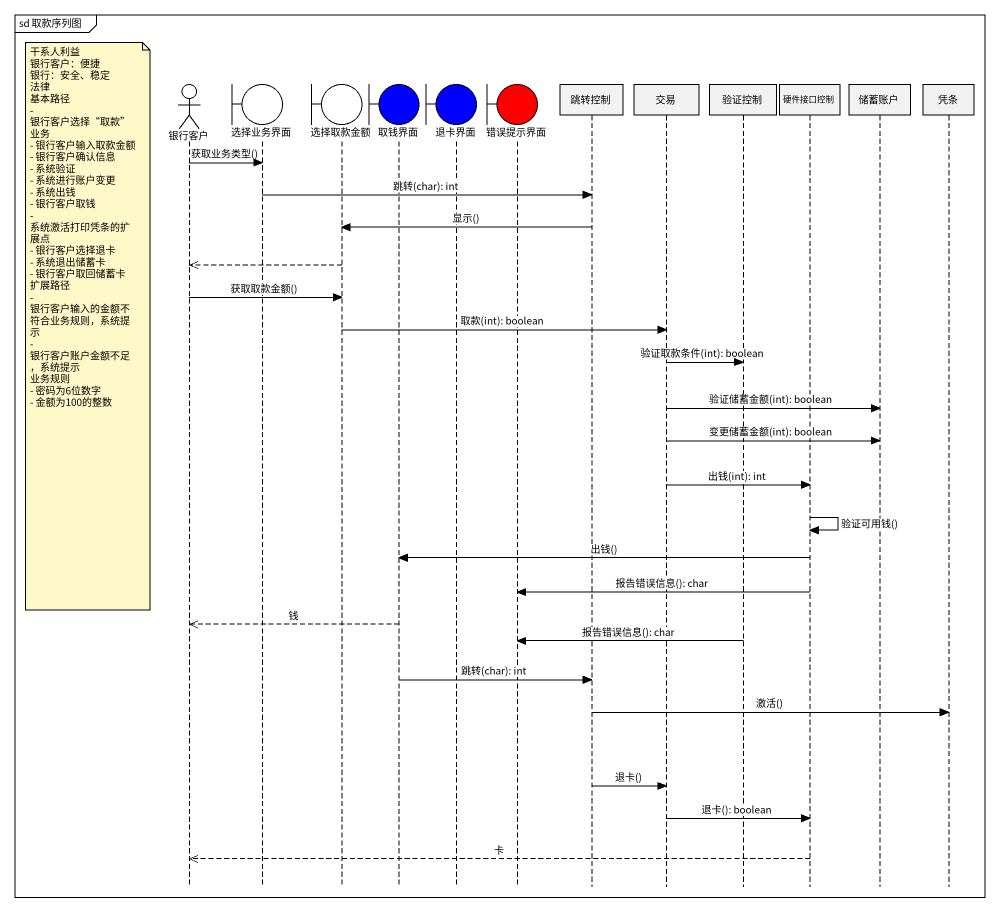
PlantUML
@startuml
mainframe sd 取款序列图
hide footbox
actor 银行客户
boundary 选择业务界面
boundary 选择取款金额
boundary 取钱界面 #0000FF
boundary 退卡界面 #0000FF
boundary 错误提示界面 #FF0000
participant 跳转控制
participant 交易
participant 验证控制
participant 硬件接口控制
participant 储蓄账户
participant 凭条

银行客户 -> 选择业务界面 : 获取业务类型()
选择业务界面 -> 跳转控制 : 跳转(char): int
跳转控制 -> 选择取款金额 : 显示()
选择取款金额 -->> 银行客户
银行客户 -> 选择取款金额 : 获取取款金额()
note left of 银行客户
  干系人利益
  银行客户：便捷
  银行：安全、稳定
  法律
  基本路径
  - 银行客户选择“取款”业务
  - 银行客户输入取款金额
  - 银行客户确认信息
  - 系统验证
  - 系统进行账户变更
  - 系统出钱
  - 银行客户取钱
  - 系统激活打印凭条的扩展点
  - 银行客户选择退卡
  - 系统退出储蓄卡
  - 银行客户取回储蓄卡
  扩展路径
  - 银行客户输入的金额不符合业务规则，系统提示
  - 银行客户账户金额不足，系统提示
  业务规则
  - 密码为6位数字
  - 金额为100的整数
end note
选择取款金额 -> 交易 : 取款(int): boolean
交易 -> 验证控制 : 验证取款条件(int): boolean
交易 -> 储蓄账户 : 验证储蓄金额(int): boolean
交易 -> 储蓄账户 : 变更储蓄金额(int): boolean
交易 -> 硬件接口控制 : 出钱(int): int
硬件接口控制 -> 硬件接口控制 : 验证可用钱()
硬件接口控制 -> 取钱界面 : 出钱()
硬件接口控制 -> 错误提示界面 : 报告错误信息(): char
取钱界面 -->> 银行客户 : 钱
验证控制 -> 错误提示界面 : 报告错误信息(): char
取钱界面 -> 跳转控制 : 跳转(char): int
跳转控制 -> 凭条 : 激活()
跳转控制 -> 交易 : 退卡()
交易 -> 硬件接口控制 : 退卡(): boolean
硬件接口控制 -->> 银行客户 : 卡
@enduml
